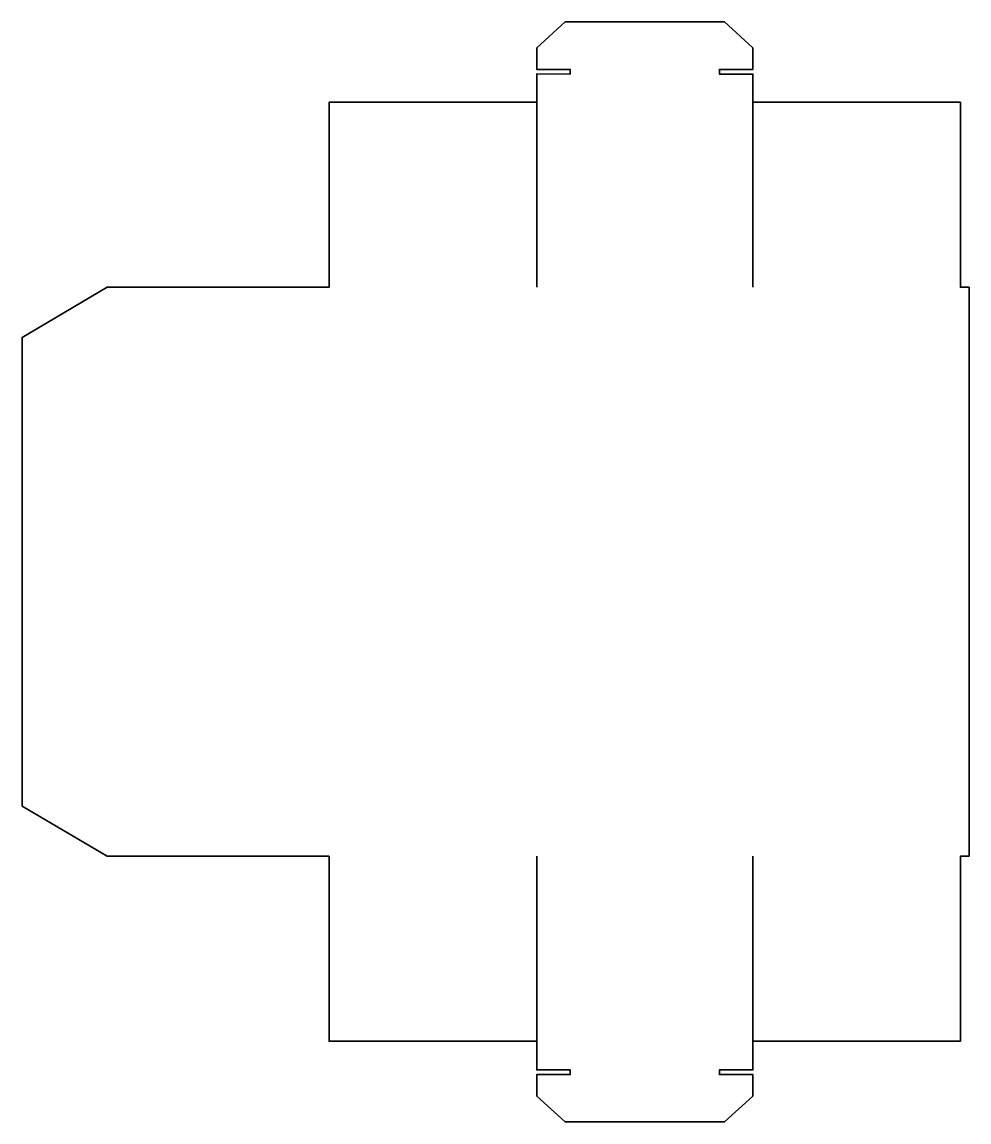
# Model space of a CAD drawing. Header units: inches. Extents: x 36 to 369, y -490 to -104.
import ezdxf

# ---------------------------------------------------------------- set-up
doc = ezdxf.new("R2010")
doc.units = ezdxf.units.IN
doc.header["$MEASUREMENT"] = 0
doc.layers.add('Ebene 1', color=7, linetype='Continuous')

msp = doc.modelspace()

# ---------------------------------------------------------------- linework, layer by layer
at = {"layer": 'Ebene 1', "color": 250, "lineweight": 35}
for points in [[(217.06, -132), (217.06, -122), (228.82, -122.1), (228.82, -120.43), (217.06, -120.43), (217.06, -112.88), (227.01, -103.78), (283.1, -103.78), (293.06, -112.88), (293.06, -120.43), (281.29, -120.43), (281.29, -122.1), (293.06, -122.1), (293.06, -132)], [(217.06, -122), (217.06, -122)], [(66.06, -197), (141.06, -197), (144.06, -197), (144.06, -132), (217.06, -132), (217.06, -197)], [(293.06, -197), (293.06, -132), (366.06, -132), (366.06, -197), (369.06, -197), (369.06, -397), (366.06, -397), (366.06, -462), (293.06, -462), (293.06, -397)], [(66.06, -197), (36.06, -214.64), (36.06, -379.36), (66.06, -397)], [(141.06, -197), (141.06, -197)], [(217.06, -197), (217.06, -197)], [(217.06, -197), (217.06, -197)], [(293.06, -197), (293.06, -197)], [(66.06, -397), (141.06, -397), (144.06, -397), (144.06, -462), (217.06, -462), (217.06, -397)], [(141.06, -397), (141.06, -397)], [(217.06, -397), (217.06, -397)], [(293.06, -397), (293.06, -397)], [(217.06, -462), (217.06, -472.06), (228.82, -472.06), (228.82, -473.73), (217.06, -473.73), (217.06, -481.28), (227.01, -490.37), (283.1, -490.37), (293.06, -481.28), (293.06, -473.73), (281.29, -473.73), (281.29, -472.06), (293.06, -472.06), (293.06, -462)]]:
    msp.add_lwpolyline(points, dxfattribs=at)

doc.saveas('drawing.dxf')
